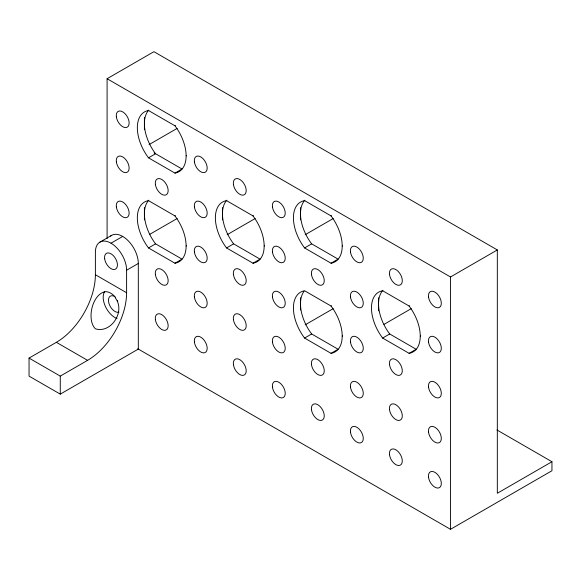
<?xml version="1.0" encoding="UTF-8"?>
<svg xmlns="http://www.w3.org/2000/svg" width="581" height="581" viewBox="0 0 581 581"><rect width="100%" height="100%" fill="white"/><g stroke="black" fill="none" stroke-linecap="round" stroke-linejoin="round"><path stroke-width="0.87" d="M107.093 238.471L107.093 78.725L153.921 51.687L497.321 249.946L497.321 493.269L551.95 461.728L551.95 470.733L450.493 529.313L137.741 348.745M154.081 152.876L182.035 169.02L174.961 173.102L148.496 157.821A34.49 19.914 60 0 1 148.496 110.506L174.961 125.786L175.404 125.532M149.085 144.596L177.147 128.394M148.496 157.821L155.563 153.74A34.49 19.914 60 0 1 148.78 110.078M186.116 155.882L186.559 155.628M99.961 242.095L111.668 235.334M110.586 236.097A22.078 12.746 60 0 1 127.922 240.483A22.078 12.746 60 0 1 138.314 263.462L138.314 349.079L60.271 394.136L29.05 376.11L29.05 358.092L56.364 342.318A55.188 31.861 -60 0 0 95.386 274.733L95.386 252.198A22.078 12.746 60 0 1 111 243.192L122.707 236.431M148.78 200.191A34.49 19.914 60 0 0 155.563 243.853L182.035 259.133L174.961 263.222L148.496 247.942A34.49 19.914 60 0 1 148.496 200.627L174.961 215.907L175.404 215.653M149.869 234.266L177.147 218.514M148.496 247.942L155.563 243.853M29.05 358.092L60.271 376.11L87.586 360.343A55.188 31.861 -60 0 0 126.607 292.751L126.607 270.223L138.314 263.462M186.116 246.003L186.559 245.748M226.83 200.191A34.49 19.914 60 0 0 233.613 243.853L260.077 259.133L253.004 263.222L226.539 247.942A34.49 19.914 60 0 1 226.539 200.627L253.004 215.907L253.447 215.653M227.135 234.717L255.19 218.514M226.539 247.942L233.613 243.853M264.159 246.003L264.602 245.748M304.872 200.191A34.49 19.914 60 0 0 311.656 243.853L338.12 259.133L331.047 263.222L304.582 247.942A34.49 19.914 60 0 1 304.582 200.627L331.047 215.907L331.49 215.653M305.178 234.717L333.24 218.514M304.582 247.942L311.656 243.853M342.202 246.003L342.645 245.748M304.016 291.335A34.49 19.914 60 0 0 311.656 333.973L338.12 349.254L331.047 353.335L304.582 338.055A34.49 19.914 60 0 1 304.582 290.747L331.047 306.027L331.49 305.773M305.178 324.83L333.24 308.634M304.582 338.055L311.656 333.973M342.202 336.123L342.645 335.869M107.093 78.725L450.493 276.977L497.321 249.946M382.915 290.311A34.49 19.914 60 0 0 389.698 333.973L416.163 349.254L409.097 353.335L382.625 338.055A34.49 19.914 60 0 1 382.625 290.747L409.097 306.027L409.532 305.766M383.997 324.38L411.283 308.627M382.625 338.055L389.698 333.973M420.252 336.123L420.695 335.869M104.733 291.771C91.958 294.887 86.511 320.008 95.386 328.802C111.45 333.835 125.874 310.726 115.147 297.777M496.944 429.969L551.95 461.728M95.386 274.733L126.607 292.751M56.364 342.318L87.586 360.343M450.493 276.977L450.493 529.313M378.543 297.741L378.543 310.886M300.5 207.628L300.5 219.894M300.5 297.741L300.5 310.007M222.458 207.628L222.458 219.894M144.408 117.507L144.408 129.774M144.408 207.628L144.408 219.894M60.271 376.11L60.271 394.136M111 243.192A22.078 12.746 60 0 1 126.607 270.223M117.703 301.314A9.107 5.258 60 0 1 117.311 300.471M117.028 318.541A16.558 9.557 60 0 1 105.495 306.645A16.558 9.557 60 0 1 104.5 291.807M104.725 291.713A16.195 11.635 74.4 0 1 115.416 297.428M118.96 312.135A9.107 5.258 60 0 1 108.829 302.999A9.107 5.258 60 0 1 114.9 296.586M174.961 125.786A34.49 19.914 60 0 1 174.961 173.102M331.047 215.907A34.49 19.914 60 0 1 331.047 263.222M253.004 215.907A34.49 19.914 60 0 1 253.004 263.222M409.097 306.027A34.49 19.914 60 0 1 409.097 353.335M174.961 215.907A34.49 19.914 60 0 1 174.961 263.222M331.047 306.027A34.49 19.914 60 0 1 331.047 353.335M104.638 258.712A9.107 5.258 60 0 0 115.053 269.33A9.107 5.258 60 0 0 113.295 255.596A9.107 5.258 60 0 0 104.638 258.712M116.345 116.774A9.107 5.258 60 0 0 126.76 127.392A9.107 5.258 60 0 0 125.002 113.658A9.107 5.258 60 0 0 116.345 116.774M194.388 161.838A9.107 5.258 60 0 0 204.81 172.448A9.107 5.258 60 0 0 203.045 158.715A9.107 5.258 60 0 0 194.388 161.838M233.409 184.366A9.107 5.258 60 0 0 243.831 194.976A9.107 5.258 60 0 0 242.074 181.25A9.107 5.258 60 0 0 233.409 184.366M272.438 206.894A9.107 5.258 60 0 0 282.853 217.505A9.107 5.258 60 0 0 281.095 203.778A9.107 5.258 60 0 0 272.438 206.894M350.481 251.951A9.107 5.258 60 0 0 360.895 262.568A9.107 5.258 60 0 0 359.138 248.835A9.107 5.258 60 0 0 350.481 251.951M389.502 274.479A9.107 5.258 60 0 0 399.917 285.097A9.107 5.258 60 0 0 398.159 271.363A9.107 5.258 60 0 0 389.502 274.479M428.524 297.014A9.107 5.258 60 0 0 438.938 307.625A9.107 5.258 60 0 0 437.181 293.892A9.107 5.258 60 0 0 428.524 297.014M116.345 161.838A9.107 5.258 60 0 0 126.76 172.448A9.107 5.258 60 0 0 125.002 158.715A9.107 5.258 60 0 0 116.345 161.838M155.367 184.366A9.107 5.258 60 0 0 165.781 194.976A9.107 5.258 60 0 0 164.024 181.25A9.107 5.258 60 0 0 155.367 184.366M194.388 206.894A9.107 5.258 60 0 0 204.81 217.512A9.107 5.258 60 0 0 203.045 203.778A9.107 5.258 60 0 0 194.388 206.894M272.438 251.951A9.107 5.258 60 0 0 282.853 262.568A9.107 5.258 60 0 0 281.095 248.835A9.107 5.258 60 0 0 272.438 251.951M311.46 274.486A9.107 5.258 60 0 0 321.874 285.097A9.107 5.258 60 0 0 320.116 271.363A9.107 5.258 60 0 0 311.46 274.486M350.481 297.014A9.107 5.258 60 0 0 360.895 307.625A9.107 5.258 60 0 0 359.138 293.892A9.107 5.258 60 0 0 350.481 297.014M428.524 342.071A9.107 5.258 60 0 0 438.938 352.682A9.107 5.258 60 0 0 437.181 338.955A9.107 5.258 60 0 0 428.524 342.071M116.345 206.894A9.107 5.258 60 0 0 126.76 217.512A9.107 5.258 60 0 0 125.002 203.778A9.107 5.258 60 0 0 116.345 206.894M194.388 251.958A9.107 5.258 60 0 0 204.81 262.568A9.107 5.258 60 0 0 203.045 248.835A9.107 5.258 60 0 0 194.388 251.958M233.409 274.486A9.107 5.258 60 0 0 243.831 285.097A9.107 5.258 60 0 0 242.074 271.363A9.107 5.258 60 0 0 233.409 274.486M272.438 297.014A9.107 5.258 60 0 0 282.853 307.625A9.107 5.258 60 0 0 281.095 293.892A9.107 5.258 60 0 0 272.438 297.014M350.481 342.071A9.107 5.258 60 0 0 360.895 352.689A9.107 5.258 60 0 0 359.138 338.955A9.107 5.258 60 0 0 350.481 342.071M389.502 364.599A9.107 5.258 60 0 0 399.917 375.217A9.107 5.258 60 0 0 398.159 361.484A9.107 5.258 60 0 0 389.502 364.599M428.524 387.128A9.107 5.258 60 0 0 438.938 397.745A9.107 5.258 60 0 0 437.181 384.012A9.107 5.258 60 0 0 428.524 387.128M155.367 274.486A9.107 5.258 60 0 0 165.781 285.097A9.107 5.258 60 0 0 164.024 271.363A9.107 5.258 60 0 0 155.367 274.486M194.388 297.014A9.107 5.258 60 0 0 204.81 307.625A9.107 5.258 60 0 0 203.045 293.899A9.107 5.258 60 0 0 194.388 297.014M233.409 319.543A9.107 5.258 60 0 0 243.831 330.153A9.107 5.258 60 0 0 242.074 316.427A9.107 5.258 60 0 0 233.409 319.543M272.438 342.071A9.107 5.258 60 0 0 282.853 352.689A9.107 5.258 60 0 0 281.095 338.955A9.107 5.258 60 0 0 272.438 342.071M311.46 364.599A9.107 5.258 60 0 0 321.874 375.217A9.107 5.258 60 0 0 320.116 361.484A9.107 5.258 60 0 0 311.46 364.599M350.481 387.135A9.107 5.258 60 0 0 360.895 397.745A9.107 5.258 60 0 0 359.138 384.012A9.107 5.258 60 0 0 350.481 387.135M389.502 409.663A9.107 5.258 60 0 0 399.917 420.274A9.107 5.258 60 0 0 398.159 406.54A9.107 5.258 60 0 0 389.502 409.663M428.524 432.191A9.107 5.258 60 0 0 438.938 442.802A9.107 5.258 60 0 0 437.181 429.068A9.107 5.258 60 0 0 428.524 432.191M155.367 319.543A9.107 5.258 60 0 0 165.781 330.161A9.107 5.258 60 0 0 164.024 316.427A9.107 5.258 60 0 0 155.367 319.543M194.388 342.071A9.107 5.258 60 0 0 204.81 352.689A9.107 5.258 60 0 0 203.045 338.955A9.107 5.258 60 0 0 194.388 342.071M233.409 364.599A9.107 5.258 60 0 0 243.831 375.217A9.107 5.258 60 0 0 242.074 361.484A9.107 5.258 60 0 0 233.409 364.599M272.438 387.135A9.107 5.258 60 0 0 282.853 397.745A9.107 5.258 60 0 0 281.095 384.012A9.107 5.258 60 0 0 272.438 387.135M311.46 409.663A9.107 5.258 60 0 0 321.874 420.274A9.107 5.258 60 0 0 320.116 406.54A9.107 5.258 60 0 0 311.46 409.663M350.481 432.191A9.107 5.258 60 0 0 360.895 442.802A9.107 5.258 60 0 0 359.138 429.076A9.107 5.258 60 0 0 350.481 432.191M389.502 454.72A9.107 5.258 60 0 0 399.917 465.33A9.107 5.258 60 0 0 398.159 451.604A9.107 5.258 60 0 0 389.502 454.72M428.524 477.248A9.107 5.258 60 0 0 438.938 487.866A9.107 5.258 60 0 0 437.181 474.132A9.107 5.258 60 0 0 428.524 477.248"/></g></svg>
